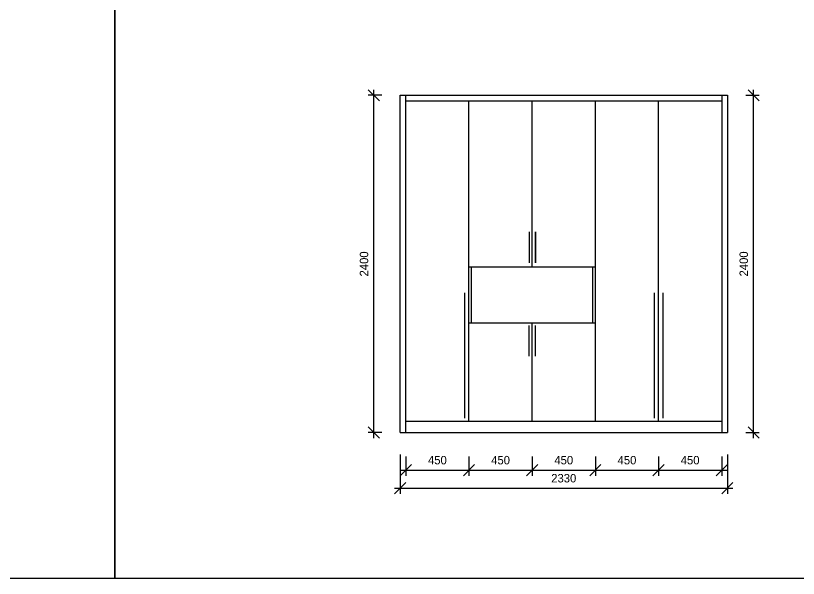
# Model space of a CAD drawing. Header units: millimetres. Extents: x 24776 to 57176, y -19492 to 15017.
# Drawn here: x 37031 to 42605, y -19492 to -15488 of the extents above; entities that cross this region are included whole.
import ezdxf

# ---------------------------------------------------------------- set-up
doc = ezdxf.new("R2010")
doc.units = ezdxf.units.MM
doc.header["$PDMODE"] = 3
doc.styles.add('RomanS', font='')
doc.styles.get('RomanS').set_extended_font_data('YouYuan')
doc.dimstyles.new('SC40', dxfattribs={"dimtxt": 60, "dimasz": 80, "dimexe": 40, "dimexo": 40, "dimgap": 40, "dimtad": 1, "dimdec": 0, "dimzin": 0, "dimdsep": 46, "dimtxsty": 'RomanS', "dimblk": 'OBLIQUE', "dimcen": 0, "dimdle": 40, "dimclrd": 9, "dimclre": 9, "dimclrt": 4, "dimadec": 0, "dimazin": 0, "dimtfac": 1, "dimtdec": 0, "dimtix": 1, "dimtmove": 2, "dimatfit": 1, "dimldrblk": 'DOT', "dimfxl": 1, "dimtolj": 1, "dimtzin": 0, "dimlwd": -1, "dimlwe": -1, "dimarcsym": 0})

# ---------------------------------------------------------------- blocks, each defined once
blk = doc.blocks.new('_Oblique')
at = {"color": 0, "linetype": 'ByBlock', "lineweight": -2}
blk.add_line((-0.5, -0.5), (0.5, 0.5), dxfattribs=at)
blk = doc.blocks.new('*D491')
at = {"color": 9, "transparency": 16777216}
for p, q in [((39582.1, -18494.7), (39582.1, -16014.7)), ((39638.3, -16054.7), (39542.1, -16054.7)), ((39638.3, -18454.7), (39542.1, -18454.7))]:
    blk.add_line(p, q, dxfattribs=at)
at = {"layer": 'Defpoints', "color": 0, "transparency": 16777216}
for p in [(39582.1, -16054.7), (39678.3, -16054.7), (39678.3, -18454.7)]:
    blk.add_point(p, dxfattribs=at)
at = {"color": 9, "transparency": 16777216, "xscale": 80, "yscale": 80, "zscale": 80}
for p, rotation in [((39582.1, -16054.7), 90), ((39582.1, -18454.7), 270)]:
    blk.add_blockref('_Oblique', p, dxfattribs=dict(at, rotation=rotation))
at = {"color": 4, "transparency": 16777216, "insert": (39512.1, -17254.7), "char_height": 60, "attachment_point": 5, "rotation": 90, "style": 'RomanS'}
blk.add_mtext('\\A1;2400', dxfattribs=at)
blk = doc.blocks.new('_Dot')
at = {"color": 0, "linetype": 'ByBlock', "lineweight": -2}
blk.add_line((-0.5, 0), (-1, 0), dxfattribs=at)
at = {"color": 0, "linetype": 'ByBlock', "const_width": 0.5}
blk.add_lwpolyline([(-0.25, 0, 1), (0.25, 0, 1)], format="xyb", close=True, dxfattribs=at)
blk = doc.blocks.new('*D492')
at = {"color": 9, "transparency": 16777216}
for p, q in [((42286.4, -18494.7), (42286.4, -16014.7)), ((42230.2, -16054.7), (42326.4, -16054.7)), ((42230.2, -18454.7), (42326.4, -18454.7))]:
    blk.add_line(p, q, dxfattribs=at)
at = {"layer": 'Defpoints', "color": 0, "transparency": 16777216}
for p in [(42190.2, -16054.7), (42286.4, -16054.7), (42190.2, -18454.7)]:
    blk.add_point(p, dxfattribs=at)
at = {"color": 9, "transparency": 16777216, "xscale": 80, "yscale": 80, "zscale": 80}
for p, rotation in [((42286.4, -16054.7), 90), ((42286.4, -18454.7), 270)]:
    blk.add_blockref('_Oblique', p, dxfattribs=dict(at, rotation=rotation))
at = {"color": 4, "transparency": 16777216, "insert": (42216.4, -17254.7), "char_height": 60, "attachment_point": 5, "rotation": 90, "style": 'RomanS'}
blk.add_mtext('\\A1;2400', dxfattribs=at)
blk = doc.blocks.new('*D493')
at = {"color": 9, "transparency": 16777216}
for p, q in [((39769.3, -18612.2), (39769.3, -18890.3)), ((42099.3, -18612.2), (42099.3, -18890.3)), ((39729.3, -18850.3), (42139.3, -18850.3))]:
    blk.add_line(p, q, dxfattribs=at)
at = {"layer": 'Defpoints', "color": 0, "transparency": 16777216}
for p in [(39769.3, -18572.2), (42099.3, -18572.2), (42099.3, -18850.3)]:
    blk.add_point(p, dxfattribs=at)
at = {"color": 9, "transparency": 16777216, "xscale": 80, "yscale": 80, "zscale": 80, "rotation": 180}
blk.add_blockref('_Oblique', (39769.3, -18850.3), dxfattribs=at)
at = {"color": 9, "transparency": 16777216, "xscale": 80, "yscale": 80, "zscale": 80}
blk.add_blockref('_Oblique', (42099.3, -18850.3), dxfattribs=at)
at = {"color": 4, "transparency": 16777216, "insert": (40934.3, -18780.3), "char_height": 60, "attachment_point": 5, "style": 'RomanS'}
blk.add_mtext('\\A1;2330', dxfattribs=at)
blk = doc.blocks.new('*D494')
at = {"color": 9, "transparency": 16777216}
for p, q in [((39809.3, -18624.3), (39809.3, -18761.8)), ((40259.3, -18624.3), (40259.3, -18761.8)), ((39769.3, -18721.8), (40299.3, -18721.8))]:
    blk.add_line(p, q, dxfattribs=at)
at = {"layer": 'Defpoints', "color": 0, "transparency": 16777216}
for p in [(39809.3, -18584.3), (40259.3, -18584.3), (40259.3, -18721.8)]:
    blk.add_point(p, dxfattribs=at)
at = {"color": 9, "transparency": 16777216, "xscale": 80, "yscale": 80, "zscale": 80, "rotation": 180}
blk.add_blockref('_Oblique', (39809.3, -18721.8), dxfattribs=at)
at = {"color": 9, "transparency": 16777216, "xscale": 80, "yscale": 80, "zscale": 80}
blk.add_blockref('_Oblique', (40259.3, -18721.8), dxfattribs=at)
at = {"color": 4, "transparency": 16777216, "insert": (40034.3, -18651.8), "char_height": 60, "attachment_point": 5, "style": 'RomanS'}
blk.add_mtext('\\A1;450', dxfattribs=at)
blk = doc.blocks.new('*D495')
at = {"color": 9, "transparency": 16777216}
for p, q in [((40259.3, -18624.3), (40259.3, -18761.8)), ((40709.3, -18624.3), (40709.3, -18761.8)), ((40219.3, -18721.8), (40749.3, -18721.8))]:
    blk.add_line(p, q, dxfattribs=at)
at = {"layer": 'Defpoints', "color": 0, "transparency": 16777216}
for p in [(40259.3, -18584.3), (40709.3, -18584.3), (40709.3, -18721.8)]:
    blk.add_point(p, dxfattribs=at)
at = {"color": 9, "transparency": 16777216, "xscale": 80, "yscale": 80, "zscale": 80, "rotation": 180}
blk.add_blockref('_Oblique', (40259.3, -18721.8), dxfattribs=at)
at = {"color": 9, "transparency": 16777216, "xscale": 80, "yscale": 80, "zscale": 80}
blk.add_blockref('_Oblique', (40709.3, -18721.8), dxfattribs=at)
at = {"color": 4, "transparency": 16777216, "insert": (40484.3, -18651.8), "char_height": 60, "attachment_point": 5, "style": 'RomanS'}
blk.add_mtext('\\A1;450', dxfattribs=at)
blk = doc.blocks.new('*D496')
at = {"color": 9, "transparency": 16777216}
for p, q in [((40709.3, -18624.3), (40709.3, -18761.8)), ((41159.3, -18624.3), (41159.3, -18761.8)), ((40669.3, -18721.8), (41199.3, -18721.8))]:
    blk.add_line(p, q, dxfattribs=at)
at = {"layer": 'Defpoints', "color": 0, "transparency": 16777216}
for p in [(40709.3, -18584.3), (41159.3, -18584.3), (41159.3, -18721.8)]:
    blk.add_point(p, dxfattribs=at)
at = {"color": 9, "transparency": 16777216, "xscale": 80, "yscale": 80, "zscale": 80, "rotation": 180}
blk.add_blockref('_Oblique', (40709.3, -18721.8), dxfattribs=at)
at = {"color": 9, "transparency": 16777216, "xscale": 80, "yscale": 80, "zscale": 80}
blk.add_blockref('_Oblique', (41159.3, -18721.8), dxfattribs=at)
at = {"color": 4, "transparency": 16777216, "insert": (40934.3, -18651.8), "char_height": 60, "attachment_point": 5, "style": 'RomanS'}
blk.add_mtext('\\A1;450', dxfattribs=at)
blk = doc.blocks.new('*D497')
at = {"color": 9, "transparency": 16777216}
for p, q in [((41159.3, -18624.3), (41159.3, -18761.8)), ((41609.3, -18624.3), (41609.3, -18761.8)), ((41119.3, -18721.8), (41649.3, -18721.8))]:
    blk.add_line(p, q, dxfattribs=at)
at = {"layer": 'Defpoints', "color": 0, "transparency": 16777216}
for p in [(41159.3, -18584.3), (41609.3, -18584.3), (41609.3, -18721.8)]:
    blk.add_point(p, dxfattribs=at)
at = {"color": 9, "transparency": 16777216, "xscale": 80, "yscale": 80, "zscale": 80, "rotation": 180}
blk.add_blockref('_Oblique', (41159.3, -18721.8), dxfattribs=at)
at = {"color": 9, "transparency": 16777216, "xscale": 80, "yscale": 80, "zscale": 80}
blk.add_blockref('_Oblique', (41609.3, -18721.8), dxfattribs=at)
at = {"color": 4, "transparency": 16777216, "insert": (41384.3, -18651.8), "char_height": 60, "attachment_point": 5, "style": 'RomanS'}
blk.add_mtext('\\A1;450', dxfattribs=at)
blk = doc.blocks.new('*D498')
at = {"color": 9, "transparency": 16777216}
for p, q in [((41609.3, -18624.3), (41609.3, -18761.8)), ((42059.3, -18624.3), (42059.3, -18761.8)), ((41569.3, -18721.8), (42099.3, -18721.8))]:
    blk.add_line(p, q, dxfattribs=at)
at = {"layer": 'Defpoints', "color": 0, "transparency": 16777216}
for p in [(41609.3, -18584.3), (42059.3, -18584.3), (42059.3, -18721.8)]:
    blk.add_point(p, dxfattribs=at)
at = {"color": 9, "transparency": 16777216, "xscale": 80, "yscale": 80, "zscale": 80, "rotation": 180}
blk.add_blockref('_Oblique', (41609.3, -18721.8), dxfattribs=at)
at = {"color": 9, "transparency": 16777216, "xscale": 80, "yscale": 80, "zscale": 80}
blk.add_blockref('_Oblique', (42059.3, -18721.8), dxfattribs=at)
at = {"color": 4, "transparency": 16777216, "insert": (41834.3, -18651.8), "char_height": 60, "attachment_point": 5, "style": 'RomanS'}
blk.add_mtext('\\A1;450', dxfattribs=at)

msp = doc.modelspace()

# ---------------------------------------------------------------- linework, layer by layer
at = {"color": 255}
for p, q in [((39769.3, -16054.7), (42099.3, -16054.7)), ((39769.3, -18454.7), (39769.3, -16054.7)), ((39809.3, -18454.7), (39809.3, -16054.7)), ((39809.3, -16094.7), (42059.3, -16094.7)), ((40259.3, -18374.7), (40259.3, -16094.7)), ((40709.3, -17274.7), (40709.3, -16094.7)), ((41159.3, -18374.7), (41159.3, -16094.7)), ((41609.3, -18374.7), (41609.3, -16094.7)), ((42059.3, -16054.7), (42059.3, -18454.7)), ((42099.3, -16054.7), (42099.3, -18454.7)), ((40259.3, -17274.7), (41159.3, -17274.7)), ((40277.3, -17674.7), (40277.3, -17274.7)), ((41141.3, -17674.7), (41141.3, -17274.7)), ((40259.3, -17674.7), (41159.3, -17674.7)), ((40709.3, -18374.7), (40709.3, -17674.7)), ((39809.3, -18374.7), (42059.3, -18374.7)), ((39769.3, -18454.7), (42099.3, -18454.7))]:
    msp.add_line(p, q, dxfattribs=at)
at = {"color": 250}
for points in [[(31256.3, -11465.3), (37736.3, -11465.3), (37736.3, -19492.5), (31256.3, -19492.5)], [(37736.3, -11465.3), (44216.3, -11465.3), (44216.3, -19492.5), (37736.3, -19492.5)]]:
    msp.add_lwpolyline(points, close=True, dxfattribs=at)
at = {"color": 255, "const_width": 10}
for points in [[(40689.1, -17025.9), (40689.1, -17248.2)], [(40733, -17025.9), (40733, -17248.2)], [(40228.4, -17458.6), (40228.4, -18354.8)], [(41578.4, -17458.6), (41578.4, -18354.8)], [(41640.1, -17458.6), (41640.1, -18354.8)], [(40687.3, -17690.6), (40687.3, -17912.9)], [(40731.2, -17690.6), (40731.2, -17912.9)]]:
    msp.add_lwpolyline(points, dxfattribs=at)

# ---------------------------------------------------------------- dimensions: what is measured, and where the dimension line sits
at = {"color": 255}
for base, p1, p2, picture, middle in [((39582.1, -16054.7), (39678.3, -18454.7), (39678.3, -16054.7), '*D491', (39512.1, -17254.7)), ((42286.4, -16054.7), (42190.2, -18454.7), (42190.2, -16054.7), '*D492', (42216.4, -17254.7))]:
    dim = msp.add_linear_dim(base=base, p1=p1, p2=p2, angle=90, dimstyle='SC40', dxfattribs=at)
    dim.commit()
    dim.dimension.update_dxf_attribs({"geometry": picture, "text_midpoint": middle})
for base, p1, p2, picture, middle in [((42099.3, -18850.3), (39769.3, -18572.2), (42099.3, -18572.2), '*D493', (40934.3, -18780.3)), ((40259.3, -18721.8), (39809.3, -18584.3), (40259.3, -18584.3), '*D494', (40034.3, -18651.8)), ((40709.3, -18721.8), (40259.3, -18584.3), (40709.3, -18584.3), '*D495', (40484.3, -18651.8)), ((41159.3, -18721.8), (40709.3, -18584.3), (41159.3, -18584.3), '*D496', (40934.3, -18651.8)), ((41609.3, -18721.8), (41159.3, -18584.3), (41609.3, -18584.3), '*D497', (41384.3, -18651.8)), ((42059.3, -18721.8), (41609.3, -18584.3), (42059.3, -18584.3), '*D498', (41834.3, -18651.8))]:
    dim = msp.add_linear_dim(base=base, p1=p1, p2=p2, dimstyle='SC40', dxfattribs=at)
    dim.commit()
    dim.dimension.update_dxf_attribs({"geometry": picture, "text_midpoint": middle})

doc.saveas('drawing.dxf')
